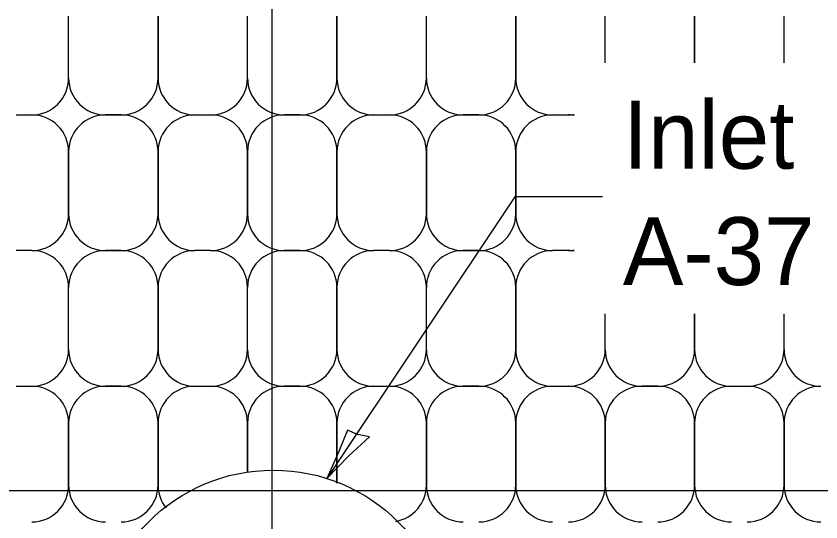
# Model space of a CAD drawing. Extents: x 0 to 2.83, y -0.12 to 1.83.
# Drawn here: x 0.7198 to 0.858, y 1.3966 to 1.4835 of the extents above; entities that cross this region are included whole.
import ezdxf

# ---------------------------------------------------------------- set-up
doc = ezdxf.new("R2010")
doc.units = 0
doc.layers.add('RD_Pr_Roadway_Notes', color=7, linetype='Continuous')
doc.layers.add('SH_General_Details', color=7, linetype='Continuous')

msp = doc.modelspace()

# ---------------------------------------------------------------- linework, layer by layer
at = {"layer": 'RD_Pr_Roadway_Notes'}
for p, q in [((0.8054498988857463, 1.4524794245565926), (0.7731709479561045, 1.4040546893874801)), ((0.8204947322076157, 1.4524794245565926), (0.8054498988857463, 1.4524794245565926))]:
    msp.add_line(p, q, dxfattribs=at)
msp.add_lwpolyline([(0.7804570592706993, 1.4112135335604346), (0.7784063092736497, 1.4116022550861038), (0.776699451035817, 1.412362646421293), (0.7752236143415764, 1.4086954346696532), (0.7731709479561045, 1.4040546893874801), (0.7769365730753138, 1.4079550128976501)], close=True, dxfattribs=at)
at = {"layer": 'SH_General_Details'}
for p, q in [((0.7637306488817528, 0.3074713412324585), (0.7637306488817528, 1.619942257901529)), ((0.7287833155458763, 1.4728806745613612), (0.7287833155458763, 1.48353334122921)), ((0.7287833155458763, 1.4728806745613612), (0.7287833155458763, 1.48353334122921)), ((0.7287833155458763, 1.4728806745613612), (0.7287833155458763, 1.48353334122921)), ((0.7441479822067514, 1.4728806745613612), (0.7441479822067514, 1.48353334122921)), ((0.7441479822067514, 1.48353334122921), (0.7441479822067514, 1.4728806745613612)), ((0.7441479822067514, 1.48353334122921), (0.7441479822067514, 1.4728806745613612)), ((0.759512648886998, 1.4728806745613612), (0.759512648886998, 1.48353334122921)), ((0.759512648886998, 1.4728806745613612), (0.759512648886998, 1.48353334122921)), ((0.759512648886998, 1.4728806745613612), (0.759512648886998, 1.48353334122921)), ((0.7748773155478731, 1.4728806745613612), (0.7748773155478731, 1.48353334122921)), ((0.7748773155478731, 1.48353334122921), (0.7748773155478731, 1.4728806745613612)), ((0.7748773155478731, 1.48353334122921), (0.7748773155478731, 1.4728806745613612)), ((0.7902419822087482, 1.4728806745613612), (0.7902419822087482, 1.48353334122921)), ((0.7902419822087482, 1.4728806745613612), (0.7902419822087482, 1.48353334122921)), ((0.7902419822087482, 1.4728806745613612), (0.7902419822087482, 1.48353334122921)), ((0.8056066488889948, 1.4728806745613612), (0.8056066488889948, 1.48353334122921)), ((0.8056066488889948, 1.48353334122921), (0.8056066488889948, 1.4728806745613612)), ((0.8056066488889948, 1.48353334122921), (0.8056066488889948, 1.4728806745613612)), ((0.8209713155498698, 1.4754868412221467), (0.8209713155498698, 1.48353334122921)), ((0.8209713155498698, 1.4754868412221467), (0.8209713155498698, 1.48353334122921)), ((0.8209713155498698, 1.4754868412221467), (0.8209713155498698, 1.48353334122921)), ((0.8363359822099998, 1.4754868412221467), (0.8363359822099998, 1.48353334122921)), ((0.8363359822099998, 1.48353334122921), (0.8363359822099998, 1.4754868412221467)), ((0.8363359822099998, 1.48353334122921), (0.8363359822099998, 1.4754868412221467)), ((0.8517006488708749, 1.4754868412221467), (0.8517006488708749, 1.48353334122921)), ((0.8517006488708749, 1.4754868412221467), (0.8517006488708749, 1.48353334122921)), ((0.8517006488708749, 1.4754868412221467), (0.8517006488708749, 1.48353334122921)), ((0.7197519822185829, 1.4665473412277794), (0.7224499822130397, 1.4665473412277794)), ((0.7197519822185829, 1.4665473412277794), (0.7224499822130397, 1.4665473412277794)), ((0.735116648879458, 1.4665473412277794), (0.7378146488731697, 1.4665473412277794)), ((0.735116648879458, 1.4665473412277794), (0.7378146488731697, 1.4665473412277794)), ((0.7378146488731697, 1.4665473412277794), (0.735116648879458, 1.4665473412277794)), ((0.7504813155403331, 1.4665473412277794), (0.7531793155541614, 1.4665473412277794)), ((0.7504813155403331, 1.4665473412277794), (0.7531793155541614, 1.4665473412277794)), ((0.7658459822205796, 1.4665473412277794), (0.7685439822142914, 1.4665473412277794)), ((0.7658459822205796, 1.4665473412277794), (0.7685439822142914, 1.4665473412277794)), ((0.7685439822142914, 1.4665473412277794), (0.7658459822205796, 1.4665473412277794)), ((0.7812106488814548, 1.4665473412277794), (0.7839086488751664, 1.4665473412277794)), ((0.7812106488814548, 1.4665473412277794), (0.7839086488751664, 1.4665473412277794)), ((0.7965753155415848, 1.4665473412277794), (0.799273315555413, 1.4665473412277794)), ((0.7965753155415848, 1.4665473412277794), (0.799273315555413, 1.4665473412277794)), ((0.799273315555413, 1.4665473412277794), (0.7965753155415848, 1.4665473412277794)), ((0.8119399822225765, 1.4665473412277794), (0.8146379822162881, 1.4665473412277794)), ((0.8119399822225765, 1.4665473412277794), (0.8146379822162881, 1.4665473412277794)), ((0.7287833155458763, 1.4602140078941976), (0.7287833155458763, 1.4495613412263488)), ((0.7287833155458763, 1.4495613412263488), (0.7287833155458763, 1.4602140078941976)), ((0.7441479822067514, 1.4602140078941976), (0.7441479822067514, 1.4495613412263488)), ((0.7441479822067514, 1.4495613412263488), (0.7441479822067514, 1.4602140078941976)), ((0.759512648886998, 1.4602140078941976), (0.759512648886998, 1.4495613412263488)), ((0.759512648886998, 1.4495613412263488), (0.759512648886998, 1.4602140078941976)), ((0.7748773155478731, 1.4602140078941976), (0.7748773155478731, 1.4495613412263488)), ((0.7748773155478731, 1.4495613412263488), (0.7748773155478731, 1.4602140078941976)), ((0.7902419822087482, 1.4602140078941976), (0.7902419822087482, 1.4495613412263488)), ((0.7902419822087482, 1.4495613412263488), (0.7902419822087482, 1.4602140078941976)), ((0.8056066488889948, 1.4602140078941976), (0.8056066488889948, 1.4495613412263488)), ((0.8056066488889948, 1.4495613412263488), (0.8056066488889948, 1.4602140078941976)), ((0.7224499822130397, 1.4432280078927673), (0.7197519822185829, 1.4432280078927673)), ((0.7224499822130397, 1.4432280078927673), (0.7197519822185829, 1.4432280078927673)), ((0.735116648879458, 1.4432280078927673), (0.7378146488731697, 1.4432280078927673)), ((0.7378146488731697, 1.4432280078927673), (0.735116648879458, 1.4432280078927673)), ((0.7531793155541614, 1.4432280078927673), (0.7504813155403331, 1.4432280078927673)), ((0.7531793155541614, 1.4432280078927673), (0.7504813155403331, 1.4432280078927673)), ((0.7658459822205796, 1.4432280078927673), (0.7685439822142914, 1.4432280078927673)), ((0.7685439822142914, 1.4432280078927673), (0.7658459822205796, 1.4432280078927673)), ((0.7839086488751664, 1.4432280078927673), (0.7812106488814548, 1.4432280078927673)), ((0.7839086488751664, 1.4432280078927673), (0.7812106488814548, 1.4432280078927673)), ((0.7965753155415848, 1.4432280078927673), (0.799273315555413, 1.4432280078927673)), ((0.799273315555413, 1.4432280078927673), (0.7965753155415848, 1.4432280078927673)), ((0.8146379822162881, 1.4432280078927673), (0.8119399822225765, 1.4432280078927673)), ((0.8146379822162881, 1.4432280078927673), (0.8119399822225765, 1.4432280078927673)), ((0.7287833155458763, 1.4262420078913367), (0.7287833155458763, 1.4368946745599307)), ((0.7287833155458763, 1.4262420078913367), (0.7287833155458763, 1.4368946745599307)), ((0.7287833155458763, 1.4262420078913367), (0.7287833155458763, 1.4368946745599307)), ((0.7441479822067514, 1.4262420078913367), (0.7441479822067514, 1.4368946745599307)), ((0.7441479822067514, 1.4368946745599307), (0.7441479822067514, 1.4262420078913367)), ((0.7441479822067514, 1.4368946745599307), (0.7441479822067514, 1.4262420078913367)), ((0.759512648886998, 1.4262420078913367), (0.759512648886998, 1.4368946745599307)), ((0.759512648886998, 1.4262420078913367), (0.759512648886998, 1.4368946745599307)), ((0.759512648886998, 1.4262420078913367), (0.759512648886998, 1.4368946745599307)), ((0.7748773155478731, 1.4262420078913367), (0.7748773155478731, 1.4368946745599307)), ((0.7748773155478731, 1.4368946745599307), (0.7748773155478731, 1.4262420078913367)), ((0.7748773155478731, 1.4368946745599307), (0.7748773155478731, 1.4262420078913367)), ((0.7902419822087482, 1.4262420078913367), (0.7902419822087482, 1.4368946745599307)), ((0.7902419822087482, 1.4262420078913367), (0.7902419822087482, 1.4368946745599307)), ((0.7902419822087482, 1.4262420078913367), (0.7902419822087482, 1.4368946745599307)), ((0.8056066488889948, 1.4262420078913367), (0.8056066488889948, 1.4368946745599307)), ((0.8056066488889948, 1.4368946745599307), (0.8056066488889948, 1.4262420078913367)), ((0.8056066488889948, 1.4368946745599307), (0.8056066488889948, 1.4262420078913367)), ((0.8209713155498698, 1.4262420078913367), (0.8209713155498698, 1.432363174557934)), ((0.8209713155498698, 1.4262420078913367), (0.8209713155498698, 1.432363174557934)), ((0.8209713155498698, 1.4262420078913367), (0.8209713155498698, 1.432363174557934)), ((0.8363359822099998, 1.4262420078913367), (0.8363359822099998, 1.432363174557934)), ((0.8363359822099998, 1.432363174557934), (0.8363359822099998, 1.4262420078913367)), ((0.8363359822099998, 1.432363174557934), (0.8363359822099998, 1.4262420078913367)), ((0.8517006488708749, 1.4262420078913367), (0.8517006488708749, 1.432363174557934)), ((0.8517006488708749, 1.4262420078913367), (0.8517006488708749, 1.432363174557934)), ((0.8517006488708749, 1.4262420078913367), (0.8517006488708749, 1.432363174557934)), ((0.7197519822185829, 1.4199086745585001), (0.7224499822130397, 1.4199086745585001)), ((0.7197519822185829, 1.4199086745585001), (0.7224499822130397, 1.4199086745585001)), ((0.735116648879458, 1.4199086745585001), (0.7378146488731697, 1.4199086745585001)), ((0.735116648879458, 1.4199086745585001), (0.7378146488731697, 1.4199086745585001)), ((0.7378146488731697, 1.4199086745585001), (0.735116648879458, 1.4199086745585001)), ((0.7504813155403331, 1.4199086745585001), (0.7531793155541614, 1.4199086745585001)), ((0.7504813155403331, 1.4199086745585001), (0.7531793155541614, 1.4199086745585001)), ((0.7658459822205796, 1.4199086745585001), (0.7685439822142914, 1.4199086745585001)), ((0.7658459822205796, 1.4199086745585001), (0.7685439822142914, 1.4199086745585001)), ((0.7685439822142914, 1.4199086745585001), (0.7658459822205796, 1.4199086745585001)), ((0.7812106488814548, 1.4199086745585001), (0.7839086488751664, 1.4199086745585001)), ((0.7812106488814548, 1.4199086745585001), (0.7839086488751664, 1.4199086745585001)), ((0.7965753155415848, 1.4199086745585001), (0.799273315555413, 1.4199086745585001)), ((0.7965753155415848, 1.4199086745585001), (0.799273315555413, 1.4199086745585001)), ((0.799273315555413, 1.4199086745585001), (0.7965753155415848, 1.4199086745585001)), ((0.8119399822225765, 1.4199086745585001), (0.8146379822162881, 1.4199086745585001)), ((0.8119399822225765, 1.4199086745585001), (0.8146379822162881, 1.4199086745585001)), ((0.8273046488827065, 1.4199086745585001), (0.8300026488771632, 1.4199086745585001)), ((0.8273046488827065, 1.4199086745585001), (0.8300026488771632, 1.4199086745585001)), ((0.8300026488771632, 1.4199086745585001), (0.8273046488827065, 1.4199086745585001)), ((0.8426693155435815, 1.4199086745585001), (0.8453673155372933, 1.4199086745585001)), ((0.8426693155435815, 1.4199086745585001), (0.8453673155372933, 1.4199086745585001)), ((0.7287833155458763, 1.4135753412249183), (0.7287833155458763, 1.4029226745570695)), ((0.7287833155458763, 1.4029226745570695), (0.7287833155458763, 1.4135753412249183)), ((0.7441479822067514, 1.4135753412249183), (0.7441479822067514, 1.4029226745570695)), ((0.7441479822067514, 1.4029226745570695), (0.7441479822067514, 1.4135753412249183)), ((0.759512648886998, 1.4135753412249183), (0.759512648886998, 1.4051361745598412)), ((0.759512648886998, 1.4051361745598412), (0.759512648886998, 1.4135753412249183)), ((0.7748773155478731, 1.4135753412249183), (0.7748773155478731, 1.4032377579013502)), ((0.7748773155478731, 1.4032377579013502), (0.7748773155478731, 1.4135753412249183)), ((0.7902419822087482, 1.4135753412249183), (0.7902419822087482, 1.4029226745570695)), ((0.7902419822087482, 1.4029226745570695), (0.7902419822087482, 1.4135753412249183)), ((0.8056066488889948, 1.4135753412249183), (0.8056066488889948, 1.4029226745570695)), ((0.8056066488889948, 1.4029226745570695), (0.8056066488889948, 1.4135753412249183)), ((0.8209713155498698, 1.4135753412249183), (0.8209713155498698, 1.4029226745570695)), ((0.8209713155498698, 1.4029226745570695), (0.8209713155498698, 1.4135753412249183)), ((0.8363359822099998, 1.4135753412249183), (0.8363359822099998, 1.4029226745570695)), ((0.8363359822099998, 1.4029226745570695), (0.8363359822099998, 1.4135753412249183)), ((0.8517006488708749, 1.4135753412249183), (0.8517006488708749, 1.4029226745570695)), ((0.8517006488708749, 1.4029226745570695), (0.8517006488708749, 1.4135753412249183)), ((0.42498123221303974, 1.4019995912315941), (1.0973342322176292, 1.4019995912315941))]:
    msp.add_line(p, q, dxfattribs=at)
msp.add_circle((0.7639515671795204, 1.3752290965522325), 0.03026403449960159, dxfattribs=at)
for centre, start, end in [((0.7224491135148302, 1.4728811798895396), 270, 360), ((0.7351157801812485, 1.4728811798895396), 180, 270), ((0.7378137801757053, 1.4728811798895396), 270, 360), ((0.7504804468421236, 1.4728811798895396), 180, 270), ((0.7531784468358352, 1.4728811798895396), 270, 360), ((0.7658451135029987, 1.4728811798895396), 180, 270), ((0.7685431135168269, 1.4728811798895396), 270, 360), ((0.7812097801832453, 1.4728811798895396), 180, 270), ((0.783907780176957, 1.4728811798895396), 270, 360), ((0.7965744468441204, 1.4728811798895396), 180, 270), ((0.799272446837832, 1.4728811798895396), 270, 360), ((0.8119391135042503, 1.4728811798895396), 180, 270), ((0.7224491135148302, 1.460214513222376), 0, 90), ((0.7351157801812485, 1.460214513222376), 90, 180), ((0.7378137801757053, 1.460214513222376), 0, 90), ((0.7504804468421236, 1.460214513222376), 90, 180), ((0.7531784468358352, 1.460214513222376), 0, 90), ((0.7658451135029987, 1.460214513222376), 90, 180), ((0.7685431135168269, 1.460214513222376), 0, 90), ((0.7812097801832453, 1.460214513222376), 90, 180), ((0.783907780176957, 1.460214513222376), 0, 90), ((0.7965744468441204, 1.460214513222376), 90, 180), ((0.799272446837832, 1.460214513222376), 0, 90), ((0.8119391135042503, 1.460214513222376), 90, 180), ((0.8146371135180787, 1.4728811798895396), 270, 279.01831944444444), ((0.8146371135180787, 1.460214513222376), 80.98168055555556, 90), ((0.7224491135148302, 1.4495618465545272), 270, 360), ((0.7351157801812485, 1.4495618465545272), 180, 270), ((0.7378137801757053, 1.4495618465545272), 270, 360), ((0.7504804468421236, 1.4495618465545272), 180, 270), ((0.7531784468358352, 1.4495618465545272), 270, 360), ((0.7658451135029987, 1.4495618465545272), 180, 270), ((0.7685431135168269, 1.4495618465545272), 270, 360), ((0.7812097801832453, 1.4495618465545272), 180, 270), ((0.783907780176957, 1.4495618465545272), 270, 360), ((0.7965744468441204, 1.4495618465545272), 180, 270), ((0.799272446837832, 1.4495618465545272), 270, 360), ((0.8119391135042503, 1.4495618465545272), 180, 270), ((0.7224491135148302, 1.436895179888109), 0, 90), ((0.7351157801812485, 1.436895179888109), 90, 180), ((0.7378137801757053, 1.436895179888109), 0, 90), ((0.7504804468421236, 1.436895179888109), 90, 180), ((0.7531784468358352, 1.436895179888109), 0, 90), ((0.7658451135029987, 1.436895179888109), 90, 180), ((0.7685431135168269, 1.436895179888109), 0, 90), ((0.7812097801832453, 1.436895179888109), 90, 180), ((0.783907780176957, 1.436895179888109), 0, 90), ((0.7965744468441204, 1.436895179888109), 90, 180), ((0.799272446837832, 1.436895179888109), 0, 90), ((0.8119391135042503, 1.436895179888109), 90, 180), ((0.8146371135180787, 1.4495618465545272), 270, 279.01831944444444), ((0.8146371135180787, 1.436895179888109), 80.98168055555556, 90), ((0.7224491135148302, 1.4262425132195151), 270, 360), ((0.7351157801812485, 1.4262425132195151), 180, 270), ((0.7378137801757053, 1.4262425132195151), 270, 360), ((0.7504804468421236, 1.4262425132195151), 180, 270), ((0.7531784468358352, 1.4262425132195151), 270, 360), ((0.7658451135029987, 1.4262425132195151), 180, 270), ((0.7685431135168269, 1.4262425132195151), 270, 360), ((0.7812097801832453, 1.4262425132195151), 180, 270), ((0.783907780176957, 1.4262425132195151), 270, 360), ((0.7965744468441204, 1.4262425132195151), 180, 270), ((0.799272446837832, 1.4262425132195151), 270, 360), ((0.8119391135042503, 1.4262425132195151), 180, 270), ((0.8146371135180787, 1.4262425132195151), 270, 360), ((0.827303780185242, 1.4262425132195151), 180, 270), ((0.8300017801789537, 1.4262425132195151), 270, 360), ((0.842668446845372, 1.4262425132195151), 180, 270), ((0.8453664468398288, 1.4262425132195151), 270, 360), ((0.8580331135062471, 1.4262425132195151), 180, 270), ((0.7224491135148302, 1.4135758465530968), 0, 90), ((0.7351157801812485, 1.4135758465530968), 90, 180), ((0.7378137801757053, 1.4135758465530968), 0, 90), ((0.7504804468421236, 1.4135758465530968), 90, 180), ((0.7531784468358352, 1.4135758465530968), 0, 90), ((0.7658451135029987, 1.4135758465530968), 90, 180), ((0.7685431135168269, 1.4135758465530968), 0, 90), ((0.7812097801832453, 1.4135758465530968), 90, 180), ((0.783907780176957, 1.4135758465530968), 0, 90), ((0.7965744468441204, 1.4135758465530968), 90, 180), ((0.799272446837832, 1.4135758465530968), 0, 90), ((0.8119391135042503, 1.4135758465530968), 90, 180), ((0.8146371135180787, 1.4135758465530968), 0, 90), ((0.827303780185242, 1.4135758465530968), 90, 180), ((0.8300017801789537, 1.4135758465530968), 0, 90), ((0.842668446845372, 1.4135758465530968), 90, 180), ((0.8453664468398288, 1.4135758465530968), 0, 90), ((0.8580331135062471, 1.4135758465530968), 90, 180), ((0.7224491135148302, 1.402923179885248), 270, 360), ((0.7351157801812485, 1.402923179885248), 180, 270), ((0.7378137801757053, 1.402923179885248), 270, 360), ((0.7504804468421236, 1.402923179885248), 180, 218.3176777777778), ((0.783907780176957, 1.402923179885248), 279.94196666666664, 360), ((0.7965744468441204, 1.402923179885248), 180, 270), ((0.799272446837832, 1.402923179885248), 270, 360), ((0.8119391135042503, 1.402923179885248), 180, 270), ((0.8146371135180787, 1.402923179885248), 270, 360), ((0.827303780185242, 1.402923179885248), 180, 270), ((0.8300017801789537, 1.402923179885248), 270, 360), ((0.842668446845372, 1.402923179885248), 180, 270), ((0.8453664468398288, 1.402923179885248), 270, 360), ((0.8580331135062471, 1.402923179885248), 180, 270)]:
    msp.add_arc(centre, 0.006333333333333333, start, end, dxfattribs=at)

# ---------------------------------------------------------------- texts
at = {"layer": 'RD_Pr_Roadway_Notes'}
for s, p in [('Inlet', (0.8240059633126453, 1.4573036356570817)), ('A-37', (0.8240059633126453, 1.4373036356570816))]:
    msp.add_text(s, height=0.011666669999999999, dxfattribs=at).set_placement(p)

doc.saveas('drawing.dxf')
